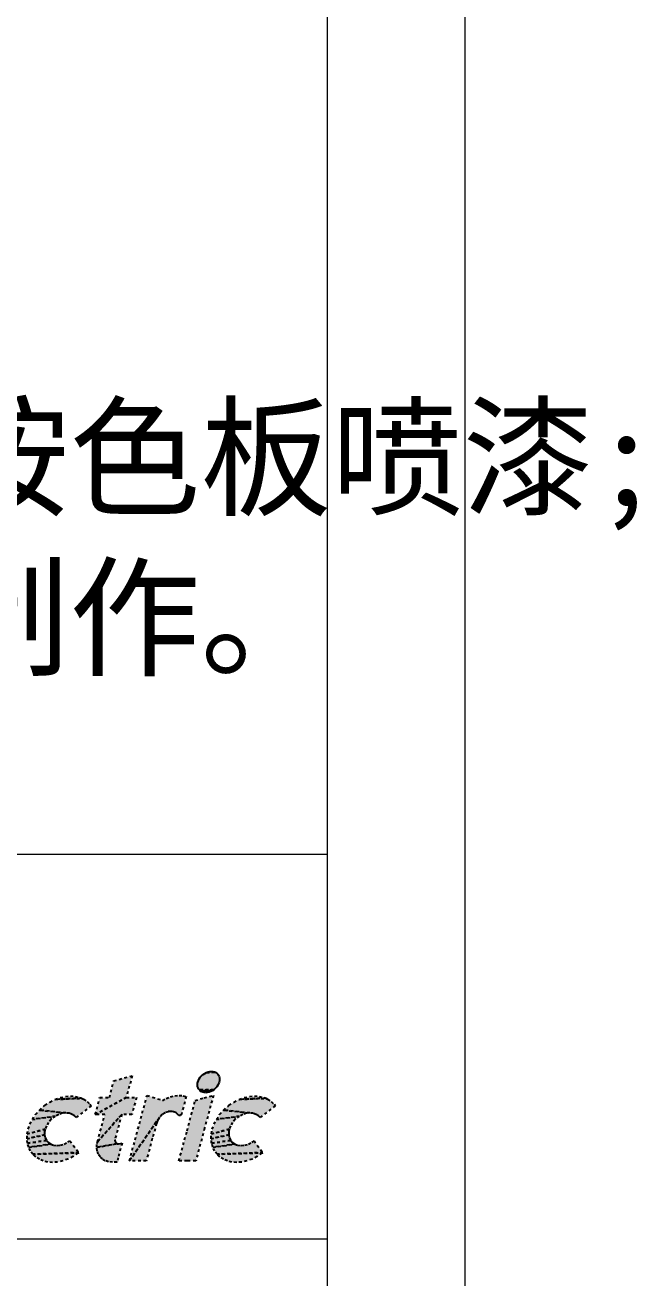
# Model space of a CAD drawing. Header units: millimetres. Extents: x -15766 to 80009, y -9701 to 15159.
# Drawn here: x -11664.89 to -11642.62, y 8931.57 to 8977.16 of the extents above; entities that cross this region are included whole.
import ezdxf

# ---------------------------------------------------------------- set-up
doc = ezdxf.new("R2010")
doc.units = ezdxf.units.MM
doc.linetypes.add('HIDDEN', pattern=[0.2, 0.1, -0.1])
for name, color, linetype, lineweight in [('CDRAFT0', 7, 'Continuous', 18), ('title_frame', 7, 'Continuous', 18), ('word_dim', 9, 'Continuous', 18), ('粗实线层_1', 7, 'Continuous', 15)]:
    doc.layers.add(name, color=color, linetype=linetype, lineweight=lineweight)
doc.layers.add('DRW0001_DXF_FORMAT', color=7, linetype='Continuous')

# ---------------------------------------------------------------- blocks, each defined once
blk = doc.blocks.new('*X1984')
at = {"layer": 'CDRAFT0'}
blk.add_line((420, 0), (420, 297), dxfattribs=at)
at = {"layer": '粗实线层_1'}
blk.add_line((415, 5), (415, 292), dxfattribs=at)
blk = doc.blocks.new('SYMBOL_3_BL2', base_point=(178.141, 46.517))
at = {"layer": 'DRW0001_DXF_FORMAT', "linetype": 'HIDDEN'}
for points in [[(195.044, 45.452), (195.71, 45.638), (195.495, 44.842), (194.369, 44.23), (194.534, 44.842), (194.88, 44.842)], [(198.75, 45.754), (198.791, 45.727), (198.825, 45.694), (198.853, 45.654), (198.874, 45.61), (198.887, 45.561), (198.891, 45.507), (198.887, 45.451), (198.878, 45.406), (198.857, 45.347), (198.828, 45.289), (198.79, 45.232), (198.743, 45.18), (198.69, 45.132), (198.155, 45.118), (198.128, 45.157), (198.107, 45.202), (198.094, 45.251), (198.089, 45.304), (198.094, 45.361), (198.103, 45.406), (198.123, 45.465), (198.153, 45.523), (198.191, 45.579), (198.237, 45.632), (198.291, 45.679), (198.292, 45.68), (198.35, 45.72), (198.411, 45.751), (198.727, 45.765)], [(198.535, 45.787), (198.594, 45.791), (198.651, 45.787), (198.703, 45.774), (198.727, 45.765), (198.411, 45.751), (198.473, 45.774)], [(193.941, 44.783), (194.068, 44.7), (194.175, 44.599), (194.218, 44.546), (193.667, 44.113), (193.61, 44.174), (193.522, 44.232), (193.472, 44.253), (193.417, 44.269), (193.296, 44.282), (192.335, 44.385), (192.498, 44.533), (192.53, 44.557), (192.711, 44.679), (192.899, 44.774), (193.871, 44.816)], [(193.278, 44.881), (193.461, 44.895), (193.637, 44.882), (193.797, 44.844), (193.871, 44.816), (192.899, 44.774), (193.09, 44.841)], [(195.867, 44.842), (195.702, 44.23), (195.33, 44.23), (194.447, 43.233), (194.715, 44.23), (194.369, 44.23), (195.495, 44.842)], [(197.265, 44.911), (197.417, 44.923), (197.56, 44.911), (197.677, 44.881), (197.5, 44.221), (197.497, 44.222), (197.471, 44.189), (197.403, 44.186), (197.396, 44.197), (197.394, 44.196), (197.362, 44.24), (197.298, 44.294), (197.218, 44.329), (197.172, 44.338), (197.122, 44.341), (197.019, 44.329), (196.913, 44.291), (196.81, 44.229), (196.795, 44.217), (196.708, 44.131), (195.61, 42.537), (196.252, 44.923), (196.817, 44.737), (196.816, 44.733), (196.952, 44.81), (197.109, 44.873)], [(198.003, 44.737), (198.335, 44.83), (198.668, 44.923), (198.347, 43.73), (198.026, 42.537), (197.718, 42.537), (197.411, 42.537), (197.707, 43.637), (198.003, 44.737), (198.003, 44.737)], [(198.689, 45.132), (198.63, 45.092), (198.569, 45.06), (198.507, 45.038), (198.446, 45.024), (198.387, 45.02), (198.33, 45.024), (198.277, 45.037), (198.253, 45.046), (198.231, 45.057), (198.19, 45.084), (198.155, 45.118), (198.69, 45.132)], [(200.642, 44.783), (200.769, 44.7), (200.877, 44.599), (200.92, 44.546), (200.368, 44.113), (200.312, 44.174), (200.224, 44.232), (200.118, 44.269), (199.998, 44.282), (199.037, 44.385), (199.2, 44.533), (199.232, 44.557), (199.412, 44.679), (199.601, 44.774), (200.573, 44.816)], [(199.98, 44.881), (200.163, 44.895), (200.338, 44.882), (200.498, 44.844), (200.573, 44.816), (199.601, 44.774), (199.791, 44.841)], [(193.036, 44.229), (192.905, 44.162), (192.078, 44.049), (192.194, 44.223), (192.335, 44.385), (193.296, 44.282), (193.168, 44.269)], [(195.088, 43.238), (195.118, 43.191), (195.168, 43.163), (194.421, 43.032), (194.433, 43.171), (194.446, 43.23), (194.446, 43.23), (194.447, 43.233), (194.447, 43.233), (195.33, 44.23), (195.086, 43.322), (195.088, 43.322), (195.083, 43.299)], [(199.737, 44.229), (199.606, 44.162), (198.779, 44.049), (198.895, 44.223), (199.037, 44.385), (199.998, 44.282), (199.87, 44.269)], [(192.762, 44.051), (192.662, 43.938), (192.588, 43.815), (192.541, 43.689), (191.892, 43.518), (191.926, 43.689), (191.988, 43.871), (192.078, 44.049), (192.905, 44.162), (192.782, 44.07)], [(196.596, 43.901), (196.447, 43.346), (196.444, 43.35), (196.225, 42.537), (195.61, 42.537), (196.708, 44.131), (196.643, 44.034), (196.604, 43.934)], [(199.463, 44.051), (199.364, 43.938), (199.29, 43.815), (199.243, 43.689), (198.593, 43.518), (198.627, 43.689), (198.69, 43.871), (198.779, 44.049), (199.606, 44.162), (199.484, 44.07)], [(192.524, 43.603), (192.523, 43.484), (191.883, 43.345), (191.892, 43.518), (192.541, 43.689)], [(192.547, 43.376), (192.594, 43.282), (191.901, 43.183), (191.883, 43.345), (192.523, 43.484)], [(199.226, 43.603), (199.224, 43.484), (198.585, 43.345), (198.593, 43.518), (199.243, 43.689)], [(199.248, 43.376), (199.296, 43.282), (198.603, 43.183), (198.585, 43.345), (199.224, 43.484)], [(192.663, 43.205), (192.751, 43.146), (191.944, 43.034), (191.901, 43.183), (192.594, 43.282)], [(192.977, 43.097), (193.105, 43.11), (193.237, 43.149), (193.369, 43.216), (193.444, 43.27), (193.763, 42.836), (192.097, 42.779), (192.01, 42.899), (191.944, 43.034), (192.751, 43.146), (192.856, 43.109)], [(195.207, 43.159), (195.302, 43.172), (195.342, 43.185), (195.197, 42.644), (195.161, 42.512), (195.156, 42.494), (194.991, 42.493), (194.853, 42.507), (194.73, 42.545), (194.626, 42.607), (194.541, 42.688), (194.477, 42.788), (194.436, 42.903), (194.421, 43.032), (195.168, 43.163)], [(199.364, 43.205), (199.452, 43.146), (198.645, 43.034), (198.603, 43.183), (199.296, 43.282)], [(199.678, 43.097), (199.807, 43.11), (199.939, 43.149), (200.07, 43.216), (200.146, 43.27), (200.464, 42.836), (198.799, 42.78), (198.711, 42.899), (198.645, 43.034), (199.452, 43.146), (199.558, 43.109)], [(193.743, 42.821), (193.562, 42.7), (193.374, 42.605), (193.183, 42.537), (192.995, 42.497), (192.812, 42.484), (192.637, 42.497), (192.476, 42.535), (192.332, 42.596), (192.205, 42.678), (192.097, 42.779), (193.763, 42.836)], [(200.444, 42.821), (200.264, 42.7), (200.075, 42.605), (199.885, 42.537), (199.697, 42.497), (199.514, 42.484), (199.338, 42.497), (199.178, 42.535), (199.033, 42.596), (198.907, 42.678), (198.799, 42.78), (200.464, 42.836)]]:
    blk.add_hatch(color=8, dxfattribs=at).paths.add_polyline_path(points)
at = {"layer": 'DRW0001_DXF_FORMAT', "color": 8, "linetype": 'HIDDEN'}
for points in [[(195.044, 45.452), (195.71, 45.638), (195.495, 44.842), (194.369, 44.23), (194.534, 44.842), (194.88, 44.842), (195.044, 45.452)], [(198.75, 45.754), (198.791, 45.727), (198.825, 45.694), (198.853, 45.654), (198.874, 45.61), (198.887, 45.561), (198.891, 45.507), (198.887, 45.451), (198.878, 45.406), (198.857, 45.347), (198.828, 45.289), (198.79, 45.232), (198.743, 45.18), (198.69, 45.132), (198.155, 45.118), (198.128, 45.157), (198.107, 45.202), (198.094, 45.251), (198.089, 45.304), (198.094, 45.361), (198.103, 45.406), (198.123, 45.465), (198.153, 45.523), (198.191, 45.579), (198.237, 45.632), (198.291, 45.679), (198.292, 45.68), (198.35, 45.72), (198.411, 45.751), (198.727, 45.765), (198.75, 45.754)], [(198.535, 45.787), (198.594, 45.791), (198.651, 45.787), (198.703, 45.774), (198.727, 45.765), (198.411, 45.751), (198.473, 45.774), (198.535, 45.787)], [(193.941, 44.783), (194.068, 44.7), (194.175, 44.599), (194.218, 44.546), (193.667, 44.113), (193.61, 44.174), (193.522, 44.232), (193.472, 44.253), (193.417, 44.269), (193.296, 44.282), (192.335, 44.385), (192.498, 44.533), (192.53, 44.557), (192.711, 44.679), (192.899, 44.774), (193.871, 44.816), (193.941, 44.783)], [(193.278, 44.881), (193.461, 44.895), (193.637, 44.882), (193.797, 44.844), (193.871, 44.816), (192.899, 44.774), (193.09, 44.841), (193.278, 44.881)], [(195.867, 44.842), (195.702, 44.23), (195.33, 44.23), (194.447, 43.233), (194.715, 44.23), (194.369, 44.23), (195.495, 44.842), (195.867, 44.842)], [(197.265, 44.911), (197.417, 44.923), (197.56, 44.911), (197.677, 44.881), (197.5, 44.221), (197.497, 44.222), (197.471, 44.189), (197.403, 44.186), (197.396, 44.197), (197.394, 44.196), (197.362, 44.24), (197.298, 44.294), (197.218, 44.329), (197.172, 44.338), (197.122, 44.341), (197.019, 44.329), (196.913, 44.291), (196.81, 44.229), (196.795, 44.217), (196.708, 44.131), (195.61, 42.537), (196.252, 44.923), (196.817, 44.737), (196.816, 44.733), (196.952, 44.81), (197.109, 44.873), (197.265, 44.911)], [(198.003, 44.737), (198.335, 44.83), (198.668, 44.923), (198.347, 43.73), (198.026, 42.537), (197.718, 42.537), (197.411, 42.537), (197.707, 43.637), (198.003, 44.737), (198.003, 44.737), (198.003, 44.737)], [(198.689, 45.132), (198.63, 45.092), (198.569, 45.06), (198.507, 45.038), (198.446, 45.024), (198.387, 45.02), (198.33, 45.024), (198.277, 45.037), (198.253, 45.046), (198.231, 45.057), (198.19, 45.084), (198.155, 45.118), (198.69, 45.132), (198.689, 45.132)], [(200.642, 44.783), (200.769, 44.7), (200.877, 44.599), (200.92, 44.546), (200.368, 44.113), (200.312, 44.174), (200.224, 44.232), (200.118, 44.269), (199.998, 44.282), (199.037, 44.385), (199.2, 44.533), (199.232, 44.557), (199.412, 44.679), (199.601, 44.774), (200.573, 44.816), (200.642, 44.783)], [(199.98, 44.881), (200.163, 44.895), (200.338, 44.882), (200.498, 44.844), (200.573, 44.816), (199.601, 44.774), (199.791, 44.841), (199.98, 44.881)], [(193.036, 44.229), (192.905, 44.162), (192.078, 44.049), (192.194, 44.223), (192.335, 44.385), (193.296, 44.282), (193.168, 44.269), (193.036, 44.229)], [(195.088, 43.238), (195.118, 43.191), (195.168, 43.163), (194.421, 43.032), (194.433, 43.171), (194.446, 43.23), (194.446, 43.23), (194.447, 43.233), (194.447, 43.233), (195.33, 44.23), (195.086, 43.322), (195.088, 43.322), (195.083, 43.299), (195.088, 43.238)], [(199.737, 44.229), (199.606, 44.162), (198.779, 44.049), (198.895, 44.223), (199.037, 44.385), (199.998, 44.282), (199.87, 44.269), (199.737, 44.229)], [(192.762, 44.051), (192.662, 43.938), (192.588, 43.815), (192.541, 43.689), (191.892, 43.518), (191.926, 43.689), (191.988, 43.871), (192.078, 44.049), (192.905, 44.162), (192.782, 44.07), (192.762, 44.051)], [(196.596, 43.901), (196.447, 43.346), (196.444, 43.35), (196.225, 42.537), (195.61, 42.537), (196.708, 44.131), (196.643, 44.034), (196.604, 43.934), (196.596, 43.901)], [(199.463, 44.051), (199.364, 43.938), (199.29, 43.815), (199.243, 43.689), (198.593, 43.518), (198.627, 43.689), (198.69, 43.871), (198.779, 44.049), (199.606, 44.162), (199.484, 44.07), (199.463, 44.051)], [(192.524, 43.603), (192.523, 43.484), (191.883, 43.345), (191.892, 43.518), (192.541, 43.689), (192.524, 43.603)], [(192.547, 43.376), (192.594, 43.282), (191.901, 43.183), (191.883, 43.345), (192.523, 43.484), (192.547, 43.376)], [(199.226, 43.603), (199.224, 43.484), (198.585, 43.345), (198.593, 43.518), (199.243, 43.689), (199.226, 43.603)], [(199.248, 43.376), (199.296, 43.282), (198.603, 43.183), (198.585, 43.345), (199.224, 43.484), (199.248, 43.376)], [(192.663, 43.205), (192.751, 43.146), (191.944, 43.034), (191.901, 43.183), (192.594, 43.282), (192.663, 43.205)], [(192.977, 43.097), (193.105, 43.11), (193.237, 43.149), (193.369, 43.216), (193.444, 43.27), (193.763, 42.836), (192.097, 42.779), (192.01, 42.899), (191.944, 43.034), (192.751, 43.146), (192.856, 43.109), (192.977, 43.097)], [(195.207, 43.159), (195.302, 43.172), (195.342, 43.185), (195.197, 42.644), (195.161, 42.512), (195.156, 42.494), (194.991, 42.493), (194.853, 42.507), (194.73, 42.545), (194.626, 42.607), (194.541, 42.688), (194.477, 42.788), (194.436, 42.903), (194.421, 43.032), (195.168, 43.163), (195.207, 43.159)], [(199.364, 43.205), (199.452, 43.146), (198.645, 43.034), (198.603, 43.183), (199.296, 43.282), (199.364, 43.205)], [(199.678, 43.097), (199.807, 43.11), (199.939, 43.149), (200.07, 43.216), (200.146, 43.27), (200.464, 42.836), (198.799, 42.78), (198.711, 42.899), (198.645, 43.034), (199.452, 43.146), (199.558, 43.109), (199.678, 43.097)], [(193.743, 42.821), (193.562, 42.7), (193.374, 42.605), (193.183, 42.537), (192.995, 42.497), (192.812, 42.484), (192.637, 42.497), (192.476, 42.535), (192.332, 42.596), (192.205, 42.678), (192.097, 42.779), (193.763, 42.836), (193.743, 42.821)], [(200.444, 42.821), (200.264, 42.7), (200.075, 42.605), (199.885, 42.537), (199.697, 42.497), (199.514, 42.484), (199.338, 42.497), (199.178, 42.535), (199.033, 42.596), (198.907, 42.678), (198.799, 42.78), (200.464, 42.836), (200.444, 42.821)]]:
    blk.add_lwpolyline(points, dxfattribs=at)
blk.add_solid([(197.467, 44.186), (197.432, 44.175), (197.471, 44.189), (197.403, 44.186)], dxfattribs=at)

msp = doc.modelspace()

# ---------------------------------------------------------------- linework, layer by layer
at = {"layer": '粗实线层_1'}
for p, q in [((-11653.87578, 8946.97315), (-11833.87578, 8946.97315)), ((-11653.87578, 8890.97315), (-11653.87578, 8946.97315)), ((-11653.87578, 8932.97315), (-11703.87578, 8932.97315))]:
    msp.add_line(p, q, dxfattribs=at)

# ---------------------------------------------------------------- block references
at = {"layer": 'DRW0001_DXF_FORMAT', "color": 2, "linetype": 'Continuous'}
msp.add_blockref('SYMBOL_3_BL2', (-11678.55987, 8939.8067), dxfattribs=at)
at = {"layer": 'title_frame'}
msp.add_blockref('*X1984', (-12068.87578, 8885.97315), dxfattribs=at)

# ---------------------------------------------------------------- texts
at = {"layer": 'word_dim', "linetype": 'Continuous', "ltscale": 4, "insert": (-11730.10432, 8974.84475), "char_height": 3.5, "width": 139.6035818, "attachment_point": 1}
msp.add_mtext('{\\C3;技术要求：\\P\\fNSimSun|b0|i0|c134|p49;1\\fSimSun|b0|i0|c134|p49;.在可见面上刻零件号;\\P2.加工面涂防锈漆，其余表面按色板喷漆;\\P\\fNSimSun|b0|i0|c134|p49;3.图示为右侧，左侧与之对称制作。}', dxfattribs=at)

doc.saveas('drawing.dxf')
